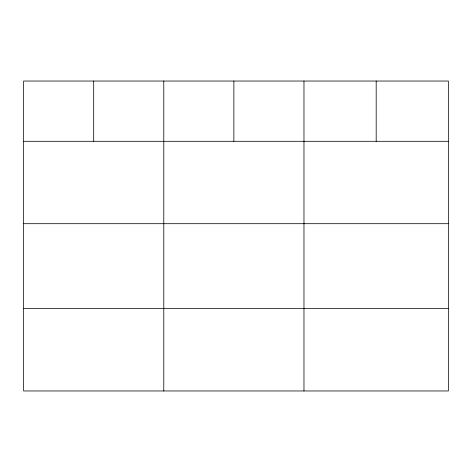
<?xml version="1.0" encoding="UTF-8"?>
<svg xmlns="http://www.w3.org/2000/svg" width="472" height="472" viewBox="0 0 472 472"><rect width="100%" height="100%" fill="white"/><g stroke="black" fill="none" stroke-linecap="round" stroke-linejoin="round"><path stroke-width="0.71" d="M448.4 223.693L448.4 81.031L23.6 81.031L23.6 390.969L448.4 390.969L448.4 223.693L23.6 223.693M23.6 141.305L448.4 141.305M23.6 308.582L448.4 308.582M376.184 81.031L376.184 141.305M303.968 81.031L303.968 390.969M233.876 81.031L233.876 141.305M163.784 81.031L163.784 390.969M93.692 81.031L93.692 141.305"/></g></svg>
